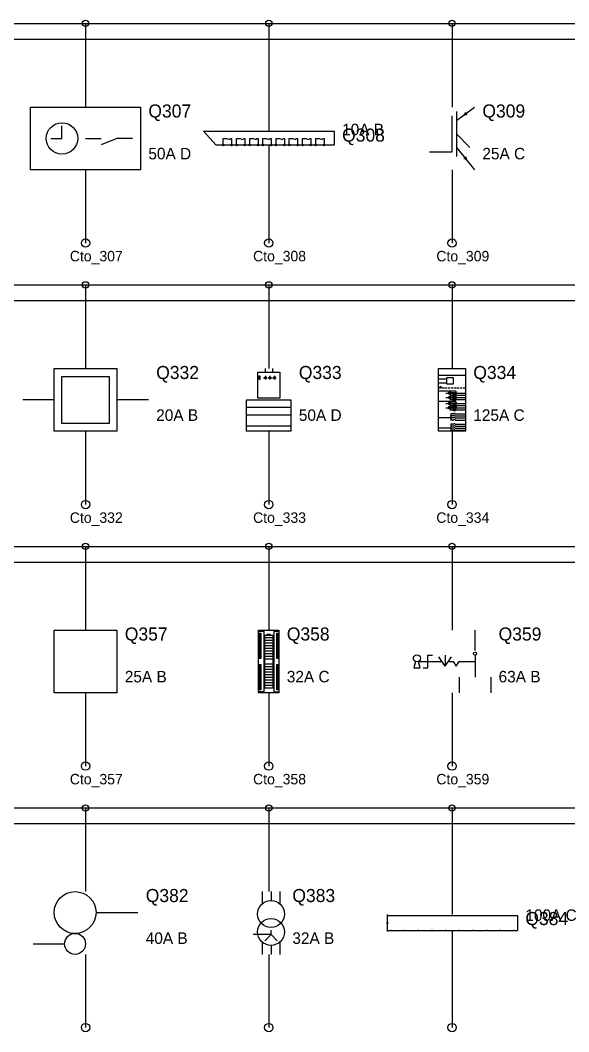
# Model space of a CAD drawing. Header units: metres. Extents: x 2 to 99, y 2 to 133.
# Drawn here: x 26.75 to 37.23, y 49.72 to 69.06 of the extents above; entities that cross this region are included whole.
import ezdxf

# ---------------------------------------------------------------- set-up
doc = ezdxf.new("R2010")
doc.units = ezdxf.units.M
for name, color, linetype in [('BARRAS_BUSBAR', 7, 'Continuous'), ('COMPONENTES', 7, 'Continuous'), ('LINEAS_FUERZA', 7, 'Continuous'), ('TEXTOS_CIRCUITO', 7, 'Continuous')]:
    doc.layers.add(name, color=color, linetype=linetype)

msp = doc.modelspace()

# ---------------------------------------------------------------- linework, layer by layer
at = {"layer": 'BARRAS_BUSBAR'}
for p, q in [((5, 69), (96, 69)), ((5, 68.7), (96, 68.7)), ((5, 64), (96, 64)), ((5, 63.7), (96, 63.7)), ((5, 59), (96, 59)), ((5, 58.7), (96, 58.7)), ((5, 54), (96, 54)), ((5, 53.7), (96, 53.7))]:
    msp.add_line(p, q, dxfattribs=at)
at = {"layer": 'COMPONENTES'}
for p, q in [((35.086, 67.143), (35.429, 67.4)), ((35.086, 67.314), (35.086, 66.457)), ((27.55, 66.8), (27.55, 67.04)), ((30.25, 66.939), (30.496, 66.671)), ((27.34, 66.8), (27.55, 66.8)), ((28, 66.8), (28.3, 66.8)), ((28.6, 66.8), (28.3, 66.68)), ((28.9, 66.8), (28.6, 66.8)), ((35.086, 66.886), (35.343, 66.629)), ((30.616, 66.671), (30.496, 66.671)), ((30.773, 66.671), (30.644, 66.671)), ((30.868, 66.671), (30.802, 66.671)), ((31.026, 66.671), (30.899, 66.671)), ((31.12, 66.671), (31.057, 66.671)), ((31.278, 66.671), (31.148, 66.671)), ((31.372, 66.671), (31.309, 66.671)), ((31.53, 66.671), (31.404, 66.671)), ((31.625, 66.671), (31.558, 66.671)), ((31.782, 66.671), (31.656, 66.671)), ((31.877, 66.671), (31.811, 66.671)), ((32.038, 66.671), (31.905, 66.671)), ((32.129, 66.671), (32.066, 66.671)), ((32.287, 66.671), (32.157, 66.671)), ((32.381, 66.671), (32.318, 66.671)), ((32.539, 66.671), (32.413, 66.671)), ((35.086, 66.629), (35.429, 66.2)), ((31.429, 62.4), (31.429, 62.329)), ((31.571, 62.4), (31.571, 62.329)), ((31.401, 62.224), (31.472, 62.224)), ((31.415, 62.202), (31.458, 62.245)), ((31.415, 62.245), (31.458, 62.202)), ((31.436, 62.259), (31.436, 62.188)), ((31.486, 62.224), (31.556, 62.224)), ((31.5, 62.202), (31.542, 62.245)), ((31.5, 62.245), (31.542, 62.202)), ((31.521, 62.259), (31.521, 62.188)), ((31.571, 62.224), (31.641, 62.224)), ((31.585, 62.245), (31.627, 62.202)), ((31.627, 62.245), (31.585, 62.202)), ((31.606, 62.259), (31.606, 62.188)), ((34.744, 62.274), (35.256, 62.274)), ((34.746, 62.125), (34.902, 62.125)), ((34.747, 62.203), (34.902, 62.203)), ((35.075, 61.967), (34.744, 61.967)), ((34.748, 62.03), (34.788, 62.03)), ((34.759, 62.046), (34.776, 62.046)), ((34.776, 62.061), (34.776, 62.031)), ((34.784, 62.058), (34.784, 62.034)), ((34.791, 62.05), (34.791, 62.042)), ((34.807, 62.03), (34.847, 62.03)), ((34.862, 62.03), (34.902, 62.03)), ((34.882, 61.928), (34.941, 61.928)), ((34.921, 62.03), (34.961, 62.03)), ((34.941, 61.916), (34.969, 61.948)), ((34.953, 61.908), (34.98, 61.94)), ((34.961, 61.889), (35.02, 61.889)), ((34.98, 62.03), (35.02, 62.03)), ((34.98, 61.94), (35.075, 61.94)), ((34.98, 61.928), (35.256, 61.928)), ((35.02, 61.877), (35.047, 61.908)), ((35.031, 61.869), (35.059, 61.9)), ((35.039, 62.03), (35.079, 62.03)), ((35.059, 61.904), (35.075, 61.904)), ((35.059, 61.889), (35.256, 61.889)), ((35.075, 61.967), (35.075, 61.826)), ((35.094, 62.03), (35.13, 62.03)), ((35.15, 62.03), (35.189, 62.03)), ((35.205, 62.03), (35.244, 62.03)), ((27.4, 61.8), (26.8, 61.8)), ((29.2, 61.8), (28.6, 61.8)), ((35.075, 61.77), (34.744, 61.77)), ((34.882, 61.849), (34.941, 61.849)), ((34.882, 61.731), (34.941, 61.731)), ((34.941, 61.837), (34.969, 61.869)), ((34.941, 61.719), (34.969, 61.751)), ((34.953, 61.83), (34.98, 61.861)), ((34.953, 61.711), (34.98, 61.743)), ((34.961, 61.81), (35.02, 61.81)), ((34.98, 61.861), (35.075, 61.861)), ((34.98, 61.849), (35.256, 61.849)), ((34.98, 61.743), (35.075, 61.743)), ((34.98, 61.731), (35.256, 61.731)), ((35.02, 61.798), (35.047, 61.83)), ((35.02, 61.68), (35.047, 61.711)), ((35.031, 61.79), (35.059, 61.822)), ((35.031, 61.672), (35.059, 61.704)), ((35.059, 61.826), (35.075, 61.826)), ((35.059, 61.81), (35.256, 61.81)), ((35.059, 61.708), (35.075, 61.708)), ((35.075, 61.77), (35.075, 61.629)), ((31.076, 61.659), (31.924, 61.659)), ((31.076, 61.518), (31.924, 61.518)), ((34.882, 61.652), (34.941, 61.652)), ((34.941, 61.641), (34.969, 61.672)), ((34.953, 61.633), (34.98, 61.664)), ((34.961, 61.692), (35.02, 61.692)), ((34.961, 61.613), (35.02, 61.613)), ((34.98, 61.664), (35.075, 61.664)), ((34.98, 61.652), (35.256, 61.652)), ((35.02, 61.534), (34.98, 61.534)), ((34.98, 61.534), (34.98, 61.416)), ((35.02, 61.601), (35.047, 61.633)), ((35.02, 61.534), (35.059, 61.554)), ((35.02, 61.495), (35.059, 61.515)), ((35.031, 61.593), (35.059, 61.625)), ((35.059, 61.692), (35.256, 61.692)), ((35.059, 61.629), (35.075, 61.629)), ((35.059, 61.613), (35.256, 61.613)), ((35.059, 61.534), (35.256, 61.534)), ((34.98, 61.456), (34.744, 61.456)), ((35.02, 61.495), (34.98, 61.495)), ((35.02, 61.456), (34.98, 61.456)), ((35.02, 61.416), (34.98, 61.416)), ((35.02, 61.338), (34.98, 61.338)), ((34.98, 61.338), (34.98, 61.22)), ((35.02, 61.456), (35.059, 61.475)), ((35.02, 61.416), (35.059, 61.436)), ((35.02, 61.338), (35.059, 61.357)), ((35.02, 61.298), (35.059, 61.318)), ((35.059, 61.495), (35.256, 61.495)), ((35.059, 61.456), (35.256, 61.456)), ((35.059, 61.416), (35.256, 61.416)), ((35.059, 61.338), (35.256, 61.338)), ((31.076, 61.306), (31.924, 61.306)), ((34.98, 61.259), (34.744, 61.259)), ((35.02, 61.298), (34.98, 61.298)), ((35.02, 61.259), (34.98, 61.259)), ((35.02, 61.22), (34.98, 61.22)), ((35.02, 61.259), (35.059, 61.279)), ((35.02, 61.22), (35.059, 61.239)), ((35.059, 61.298), (35.256, 61.298)), ((35.059, 61.259), (35.256, 61.259)), ((35.059, 61.22), (35.256, 61.22)), ((31.306, 57.381), (31.403, 57.381)), ((31.345, 57.314), (31.316, 57.314)), ((31.345, 57.293), (31.316, 57.293)), ((31.345, 57.264), (31.316, 57.264)), ((31.34, 57.381), (31.34, 57.4)), ((31.403, 57.381), (31.403, 56.217)), ((31.577, 57.253), (31.423, 57.253)), ((31.597, 57.381), (31.694, 57.381)), ((31.597, 57.381), (31.597, 56.217)), ((31.684, 57.314), (31.655, 57.314)), ((31.684, 57.293), (31.655, 57.293)), ((31.684, 57.264), (31.655, 57.264)), ((35.439, 57.01), (35.439, 57.4)), ((31.345, 57.242), (31.316, 57.242)), ((31.345, 57.213), (31.316, 57.213)), ((31.345, 57.191), (31.316, 57.191)), ((31.345, 57.162), (31.316, 57.162)), ((31.345, 57.141), (31.316, 57.141)), ((31.345, 57.112), (31.316, 57.112)), ((31.345, 57.09), (31.316, 57.09)), ((31.345, 57.061), (31.316, 57.061)), ((31.577, 57.202), (31.423, 57.202)), ((31.577, 57.151), (31.423, 57.151)), ((31.577, 57.101), (31.423, 57.101)), ((31.684, 57.242), (31.655, 57.242)), ((31.684, 57.213), (31.655, 57.213)), ((31.684, 57.191), (31.655, 57.191)), ((31.684, 57.162), (31.655, 57.162)), ((31.684, 57.141), (31.655, 57.141)), ((31.684, 57.112), (31.655, 57.112)), ((31.684, 57.09), (31.655, 57.09)), ((31.684, 57.061), (31.655, 57.061)), ((31.345, 57.039), (31.316, 57.039)), ((31.345, 57.01), (31.316, 57.01)), ((31.345, 56.989), (31.316, 56.989)), ((31.345, 56.96), (31.316, 56.96)), ((31.345, 56.938), (31.316, 56.938)), ((31.345, 56.909), (31.316, 56.909)), ((31.345, 56.887), (31.316, 56.887)), ((31.577, 57.05), (31.423, 57.05)), ((31.577, 56.999), (31.423, 56.999)), ((31.577, 56.949), (31.423, 56.949)), ((31.577, 56.898), (31.423, 56.898)), ((31.684, 57.039), (31.655, 57.039)), ((31.684, 57.01), (31.655, 57.01)), ((31.684, 56.989), (31.655, 56.989)), ((31.684, 56.96), (31.655, 56.96)), ((31.684, 56.938), (31.655, 56.938)), ((31.684, 56.909), (31.655, 56.909)), ((31.684, 56.887), (31.655, 56.887)), ((34.869, 56.71), (34.749, 56.89)), ((34.869, 56.92), (34.869, 56.71)), ((34.869, 56.71), (34.989, 56.89)), ((35.439, 56.92), (35.439, 56.5)), ((31.345, 56.711), (31.316, 56.711)), ((31.345, 56.689), (31.316, 56.689)), ((31.577, 56.847), (31.423, 56.847)), ((31.577, 56.746), (31.423, 56.746)), ((31.577, 56.695), (31.423, 56.695)), ((31.684, 56.711), (31.655, 56.711)), ((31.684, 56.689), (31.655, 56.689)), ((34.359, 56.8), (34.809, 56.8)), ((31.345, 56.66), (31.316, 56.66)), ((31.345, 56.639), (31.316, 56.639)), ((31.345, 56.61), (31.316, 56.61)), ((31.345, 56.588), (31.316, 56.588)), ((31.345, 56.559), (31.316, 56.559)), ((31.345, 56.537), (31.316, 56.537)), ((31.345, 56.508), (31.316, 56.508)), ((31.345, 56.486), (31.316, 56.486)), ((31.577, 56.645), (31.423, 56.645)), ((31.577, 56.594), (31.423, 56.594)), ((31.577, 56.543), (31.423, 56.543)), ((31.577, 56.493), (31.423, 56.493)), ((31.684, 56.66), (31.655, 56.66)), ((31.684, 56.639), (31.655, 56.639)), ((31.684, 56.61), (31.655, 56.61)), ((31.684, 56.588), (31.655, 56.588)), ((31.684, 56.559), (31.655, 56.559)), ((31.684, 56.537), (31.655, 56.537)), ((31.684, 56.508), (31.655, 56.508)), ((31.684, 56.486), (31.655, 56.486)), ((35.139, 56.5), (35.139, 56.2)), ((35.739, 56.5), (35.739, 56.2)), ((31.345, 56.458), (31.316, 56.458)), ((31.345, 56.436), (31.316, 56.436)), ((31.345, 56.407), (31.316, 56.407)), ((31.345, 56.385), (31.316, 56.385)), ((31.345, 56.356), (31.316, 56.356)), ((31.345, 56.335), (31.316, 56.335)), ((31.345, 56.306), (31.316, 56.306)), ((31.345, 56.284), (31.316, 56.284)), ((31.577, 56.442), (31.423, 56.442)), ((31.577, 56.391), (31.423, 56.391)), ((31.577, 56.341), (31.423, 56.341)), ((31.684, 56.458), (31.655, 56.458)), ((31.684, 56.436), (31.655, 56.436)), ((31.684, 56.407), (31.655, 56.407)), ((31.684, 56.385), (31.655, 56.385)), ((31.684, 56.356), (31.655, 56.356)), ((31.684, 56.335), (31.655, 56.335)), ((31.684, 56.306), (31.655, 56.306)), ((31.684, 56.284), (31.655, 56.284)), ((31.403, 56.217), (31.306, 56.217)), ((31.34, 56.217), (31.34, 56.2)), ((31.597, 56.217), (31.694, 56.217)), ((31.371, 52.4), (31.371, 52.169)), ((31.543, 52.4), (31.543, 52.229)), ((31.714, 52.4), (31.714, 52.169)), ((28.2, 52), (29, 52)), ((33.766, 51.944), (36.25, 51.944)), ((36.25, 51.944), (36.25, 51.656)), ((31.543, 51.577), (31.543, 51.663)), ((33.766, 51.656), (33.822, 51.656)), ((33.842, 51.656), (34.083, 51.656)), ((34.103, 51.656), (34.345, 51.656)), ((34.364, 51.656), (34.606, 51.656)), ((34.626, 51.656), (34.868, 51.656)), ((34.887, 51.656), (35.129, 51.656)), ((35.149, 51.656), (35.391, 51.656)), ((35.41, 51.656), (35.652, 51.656)), ((35.672, 51.656), (35.913, 51.656)), ((35.933, 51.656), (36.175, 51.656)), ((36.194, 51.656), (36.25, 51.656)), ((31.543, 51.577), (31.2, 51.577)), ((31.543, 51.577), (31.423, 51.457)), ((31.543, 51.577), (31.663, 51.457)), ((27, 51.4), (27.6, 51.4)), ((31.371, 51.431), (31.371, 51.2)), ((31.543, 51.371), (31.543, 51.2)), ((31.714, 51.431), (31.714, 51.2))]:
    msp.add_line(p, q, dxfattribs=at)
for points in [[(26.95, 67.4), (29.05, 67.4), (29.05, 66.2), (26.95, 66.2)], [(27.4, 62.4), (28.6, 62.4), (28.6, 61.2), (27.4, 61.2)], [(31.288, 62.329), (31.712, 62.329), (31.712, 61.835), (31.288, 61.835)], [(34.744, 62.4), (35.256, 62.4), (35.256, 61.2), (34.744, 61.2)], [(27.55, 62.25), (28.45, 62.25), (28.45, 61.35), (27.55, 61.35)], [(31.316, 62.259), (31.331, 62.259), (31.331, 62.188), (31.316, 62.188)], [(34.902, 62.227), (35.02, 62.227), (35.02, 62.101), (34.902, 62.101)], [(34.941, 61.948), (34.98, 61.948), (34.98, 61.908), (34.941, 61.908)], [(35.02, 61.908), (35.059, 61.908), (35.059, 61.869), (35.02, 61.869)], [(31.076, 61.8), (31.924, 61.8), (31.924, 61.2), (31.076, 61.2)], [(34.941, 61.869), (34.98, 61.869), (34.98, 61.83), (34.941, 61.83)], [(34.941, 61.751), (34.98, 61.751), (34.98, 61.711), (34.941, 61.711)], [(35.02, 61.83), (35.059, 61.83), (35.059, 61.79), (35.02, 61.79)], [(35.02, 61.711), (35.059, 61.711), (35.059, 61.672), (35.02, 61.672)], [(34.941, 61.672), (34.98, 61.672), (34.98, 61.633), (34.941, 61.633)], [(35.02, 61.633), (35.059, 61.633), (35.059, 61.593), (35.02, 61.593)], [(27.4, 57.4), (28.6, 57.4), (28.6, 56.2), (27.4, 56.2)], [(31.306, 57.4), (31.694, 57.4), (31.694, 56.2), (31.306, 56.2)], [(31.316, 57.343), (31.345, 57.343), (31.345, 56.858), (31.316, 56.858)], [(31.423, 57.303), (31.577, 57.303), (31.577, 56.29), (31.423, 56.29)], [(31.471, 57.323), (31.529, 57.323), (31.529, 57.303), (31.471, 57.303)], [(31.655, 57.343), (31.684, 57.343), (31.684, 56.858), (31.655, 56.858)], [(31.316, 56.74), (31.345, 56.74), (31.345, 56.255), (31.316, 56.255)], [(31.655, 56.74), (31.684, 56.74), (31.684, 56.255), (31.655, 56.255)]]:
    msp.add_lwpolyline(points, close=True, dxfattribs=at)
for points in [[(34.571, 66.543), (35, 66.543), (35, 67.229)], [(35.257, 67.297), (35.223, 67.246), (35.291, 67.263)], [(30.25, 66.939), (32.75, 66.939), (32.75, 66.671), (32.567, 66.671)], [(30.631, 66.665), (30.631, 66.798), (30.695, 66.798), (30.754, 66.782)], [(30.758, 66.798), (30.789, 66.798), (30.789, 66.668)], [(30.884, 66.665), (30.884, 66.798), (30.947, 66.798), (31.007, 66.782)], [(31.01, 66.798), (31.041, 66.798), (31.041, 66.668)], [(31.136, 66.665), (31.136, 66.798), (31.199, 66.798), (31.259, 66.782)], [(31.262, 66.798), (31.294, 66.798), (31.294, 66.668)], [(31.388, 66.665), (31.388, 66.798), (31.451, 66.798), (31.511, 66.782)], [(31.514, 66.798), (31.546, 66.798), (31.546, 66.668)], [(31.64, 66.665), (31.64, 66.798), (31.703, 66.798), (31.763, 66.782)], [(31.766, 66.798), (31.798, 66.798), (31.798, 66.668)], [(31.892, 66.665), (31.892, 66.798), (31.956, 66.798), (32.015, 66.782)], [(32.019, 66.798), (32.05, 66.798), (32.05, 66.668)], [(32.145, 66.665), (32.145, 66.798), (32.208, 66.798), (32.268, 66.782)], [(32.271, 66.798), (32.302, 66.798), (32.302, 66.668)], [(32.397, 66.665), (32.397, 66.798), (32.46, 66.798), (32.52, 66.782)], [(32.523, 66.798), (32.555, 66.798), (32.555, 66.668)], [(35.257, 66.457), (35.274, 66.389), (35.223, 66.423)], [(34.449, 56.68), (34.539, 56.68), (34.539, 56.92), (34.629, 56.92)], [(34.299, 56.8), (34.269, 56.68), (34.389, 56.68), (34.359, 56.8)], [(34.929, 56.8), (35.019, 56.8), (35.079, 56.71), (35.139, 56.8), (35.439, 56.8)], [(33.766, 51.64), (33.766, 51.793), (33.75, 51.803), (33.783, 51.803), (33.766, 51.813), (33.766, 51.96)]]:
    msp.add_lwpolyline(points, dxfattribs=at)
for centre, radius in [((27.55, 66.8), 0.3), ((30.631, 66.675), 0.0141), ((30.789, 66.675), 0.0141), ((30.884, 66.675), 0.0141), ((31.041, 66.675), 0.0141), ((31.136, 66.675), 0.0141), ((31.294, 66.675), 0.0141), ((31.388, 66.675), 0.0141), ((31.546, 66.675), 0.0141), ((31.64, 66.675), 0.0141), ((31.798, 66.675), 0.0141), ((31.892, 66.675), 0.0141), ((32.05, 66.675), 0.0141), ((32.145, 66.675), 0.0141), ((32.302, 66.675), 0.0141), ((32.397, 66.675), 0.0141), ((32.555, 66.675), 0.0141), ((35.075, 61.94), 0.00197), ((35.075, 61.904), 0.00197), ((35.075, 61.861), 0.00197), ((35.075, 61.826), 0.00197), ((35.075, 61.743), 0.00197), ((35.075, 61.708), 0.00197), ((34.98, 61.534), 0.00197), ((35.075, 61.664), 0.00197), ((35.075, 61.629), 0.00197), ((34.98, 61.495), 0.00197), ((34.98, 61.456), 0.00197), ((34.98, 61.416), 0.00197), ((34.98, 61.338), 0.00197), ((34.98, 61.298), 0.00197), ((34.98, 61.259), 0.00197), ((34.98, 61.22), 0.00197), ((31.331, 57.329), 0.00676), ((31.331, 57.278), 0.00676), ((31.669, 57.329), 0.00676), ((31.669, 57.278), 0.00676), ((31.331, 57.227), 0.00676), ((31.331, 57.177), 0.00676), ((31.331, 57.126), 0.00676), ((31.331, 57.075), 0.00676), ((31.669, 57.227), 0.00676), ((31.669, 57.177), 0.00676), ((31.669, 57.126), 0.00676), ((31.669, 57.075), 0.00676), ((31.331, 57.025), 0.00676), ((31.331, 56.974), 0.00676), ((31.331, 56.923), 0.00676), ((31.331, 56.873), 0.00676), ((31.669, 57.025), 0.00676), ((31.669, 56.974), 0.00676), ((31.669, 56.923), 0.00676), ((31.669, 56.873), 0.00676), ((34.328, 56.86), 0.067), ((35.439, 56.95), 0.03), ((31.331, 56.725), 0.00676), ((31.331, 56.675), 0.00676), ((31.669, 56.725), 0.00676), ((31.669, 56.675), 0.00676), ((31.331, 56.624), 0.00676), ((31.331, 56.573), 0.00676), ((31.331, 56.523), 0.00676), ((31.331, 56.472), 0.00676), ((31.669, 56.624), 0.00676), ((31.669, 56.573), 0.00676), ((31.669, 56.523), 0.00676), ((31.669, 56.472), 0.00676), ((31.331, 56.421), 0.00676), ((31.331, 56.371), 0.00676), ((31.331, 56.32), 0.00676), ((31.669, 56.421), 0.00676), ((31.669, 56.371), 0.00676), ((31.669, 56.32), 0.00676), ((31.331, 56.269), 0.00676), ((31.669, 56.269), 0.00676), ((27.8, 52), 0.4), ((31.543, 51.971), 0.257), ((31.543, 51.629), 0.257), ((33.832, 51.656), 0.00817), ((34.093, 51.656), 0.00817), ((34.355, 51.656), 0.00817), ((34.616, 51.656), 0.00817), ((34.877, 51.656), 0.00817), ((35.139, 51.656), 0.00817), ((35.4, 51.656), 0.00817), ((35.662, 51.656), 0.00817), ((35.923, 51.656), 0.00817), ((36.185, 51.656), 0.00817), ((27.8, 51.4), 0.2)]:
    msp.add_circle(centre, radius, dxfattribs=at)
at = {"layer": 'LINEAS_FUERZA'}
for p, q in [((28, 69), (28, 67.4)), ((31.5, 69), (31.5, 66.939)), ((35, 69), (35, 67.4)), ((31.5, 66.661), (31.5, 64.8)), ((28, 66.2), (28, 64.8)), ((35, 66.2), (35, 64.8)), ((28, 64), (28, 62.4)), ((31.5, 64), (31.5, 62.4)), ((35, 64), (35, 62.4)), ((28, 61.2), (28, 59.8)), ((31.5, 61.2), (31.5, 59.8)), ((35, 61.2), (35, 59.8)), ((28, 59), (28, 57.4)), ((31.5, 59), (31.5, 57.4)), ((35, 59), (35, 57.4)), ((28, 56.2), (28, 54.8)), ((31.5, 56.2), (31.5, 54.8)), ((35, 56.2), (35, 54.8)), ((28, 54), (28, 52.4)), ((31.5, 54), (31.5, 52.4)), ((35, 54), (35, 51.96)), ((35, 51.64), (35, 49.8)), ((28, 51.2), (28, 49.8)), ((31.5, 51.2), (31.5, 49.8))]:
    msp.add_line(p, q, dxfattribs=at)
for centre, radius in [((28, 69), 0.06), ((31.5, 69), 0.06), ((35, 69), 0.06), ((28, 64.8), 0.08), ((31.5, 64.8), 0.08), ((35, 64.8), 0.08), ((28, 64), 0.06), ((31.5, 64), 0.06), ((35, 64), 0.06), ((28, 59.8), 0.08), ((31.5, 59.8), 0.08), ((35, 59.8), 0.08), ((28, 59), 0.06), ((31.5, 59), 0.06), ((35, 59), 0.06), ((28, 54.8), 0.08), ((31.5, 54.8), 0.08), ((35, 54.8), 0.08), ((28, 54), 0.06), ((31.5, 54), 0.06), ((35, 54), 0.06), ((28, 49.8), 0.08), ((31.5, 49.8), 0.08), ((35, 49.8), 0.08)]:
    msp.add_circle(centre, radius, dxfattribs=at)

# ---------------------------------------------------------------- texts
at = {"layer": 'TEXTOS_CIRCUITO'}
for s, height, p in [('Q307', 0.25, (29.2, 67.2)), ('Q309', 0.25, (35.579, 67.2)), ('Q308', 0.25, (32.9, 66.739)), ('10A B', 0.22, (32.9, 66.861)), ('50A D', 0.22, (29.2, 66.4)), ('25A C', 0.22, (35.579, 66.4)), ('Cto_307', 0.2, (27.7, 64.45)), ('Cto_308', 0.2, (31.2, 64.45)), ('Cto_309', 0.2, (34.7, 64.45)), ('Q332', 0.25, (29.35, 62.2)), ('Q333', 0.25, (32.074, 62.2)), ('Q334', 0.25, (35.406, 62.2)), ('20A B', 0.22, (29.35, 61.4)), ('50A D', 0.22, (32.074, 61.4)), ('125A C', 0.22, (35.406, 61.4)), ('Cto_332', 0.2, (27.7, 59.45)), ('Cto_333', 0.2, (31.2, 59.45)), ('Cto_334', 0.2, (34.7, 59.45)), ('Q357', 0.25, (28.75, 57.2)), ('Q358', 0.25, (31.844, 57.2)), ('Q359', 0.25, (35.889, 57.2)), ('25A B', 0.22, (28.75, 56.4)), ('32A C', 0.22, (31.844, 56.4)), ('63A B', 0.22, (35.889, 56.4)), ('Cto_357', 0.2, (27.7, 54.45)), ('Cto_358', 0.2, (31.2, 54.45)), ('Cto_359', 0.2, (34.7, 54.45)), ('Q382', 0.25, (29.15, 52.2)), ('Q383', 0.25, (31.95, 52.2)), ('100A C', 0.22, (36.4, 51.84)), ('Q384', 0.25, (36.4, 51.76)), ('40A B', 0.22, (29.15, 51.4)), ('32A B', 0.22, (31.95, 51.4))]:
    msp.add_text(s, height=height, dxfattribs=at).set_placement(p)

doc.saveas('drawing.dxf')
